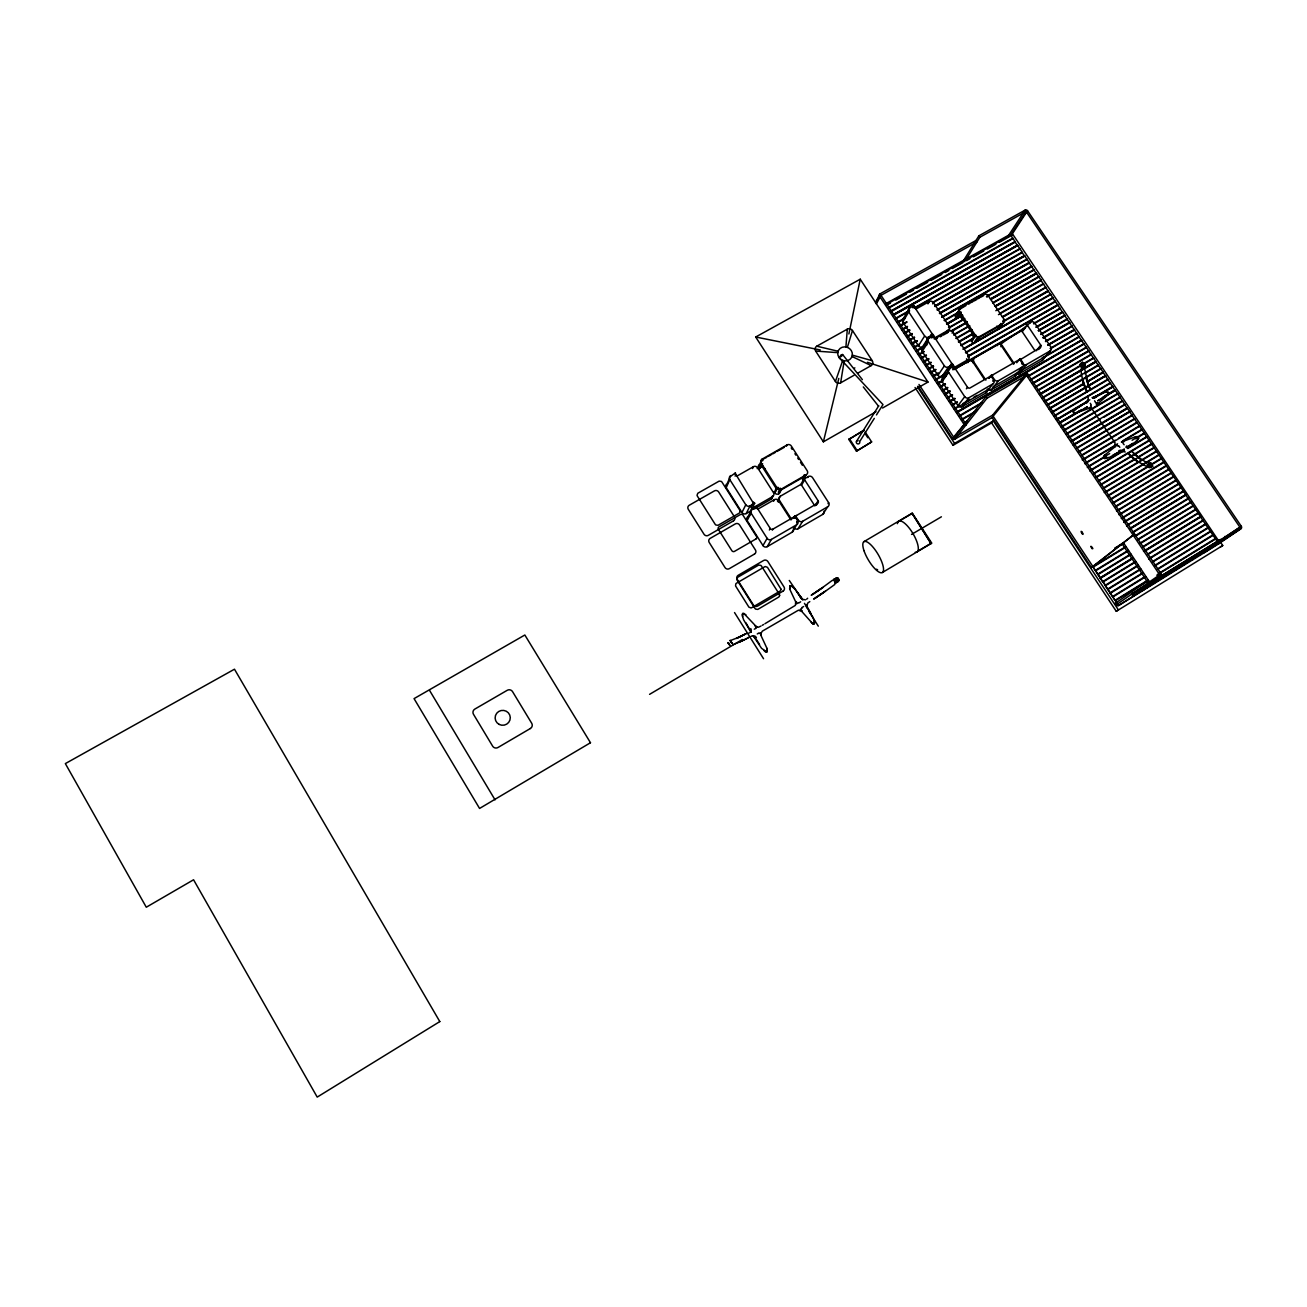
<?xml version="1.0" encoding="UTF-8"?>
<svg xmlns="http://www.w3.org/2000/svg" width="1307" height="1307" viewBox="0 0 1307 1307"><rect width="100%" height="100%" fill="white"/><g stroke="black" fill="none" stroke-linecap="round" stroke-linejoin="round"><path stroke-width="1.5" d="M1191.494 558.775L1193.013 559.494L1192.131 557.354L1193.324 556.7L1193.83 557.877L1192.605 558.236M1083.176 365.094L1083.536 363.477M845.907 346.976L847.312 329.152A3.79 3.496 26.7 0 1 852.458 330.508L872.259 360.716A3.79 3.529 28.3 0 1 871.165 365.601L857.833 373.132M847.312 329.152L816.777 346.192A3.807 3.529 25.7 0 0 815.65 351.077L835.434 381.497A3.807 3.545 27.4 0 0 840.63 382.853L844.191 360.797M848.88 333.971L860.235 279.208L755.691 337.01L823.377 441.831L876.033 411.738M1084.532 366.744L1084.892 365.176M823.377 441.831L838.8 378.442M833.67 580.063L834.618 578.887M1080.66 363.967C1078.7 368.28 1084.075 358.167 1082.131 364.212M847.377 347.368L852.458 330.508M1081.984 366.205L1082.114 367.447M835.434 381.497L842.737 360.405M1188.716 560.327C1193.111 560.262 1188.373 556.831 1190.007 559.951M729.861 477.594L727.166 483.639A3.071 2.908 24.3 0 0 726.218 487.658L741.968 512.491A3.071 2.924 26.2 0 0 746.183 513.569L750.872 510.874M730.303 476.565L735.4 472.905A3.039 2.875 24.6 0 0 735.89 474.457L753.126 502.738M726.218 487.658L729.796 479.62A3.104 2.957 24.3 0 1 730.76 475.552M734.942 473.935L735.4 472.905M735.122 476.173L735.89 474.457M835.696 578.135L834.732 579.409M752.522 468.576L753.42 466.697A3.071 2.908 25.5 0 1 757.619 467.775L773.45 492.592A3.071 2.924 27.3 0 1 772.519 496.627L771.13 499.225L753.992 509.077M1169.111 572.27C1171.48 575.946 1169.013 568.235 1170.418 572.123M1115.443 446.863L1116.276 445.132M757.194 468.641L757.619 467.775M762.667 465.586L760.429 467.743A2.99 2.826 26 0 0 759.318 468.854L758.812 468.053A3.055 2.892 25.8 0 1 759.759 464.067L761.262 460.963M761.409 460.652L762.161 459.1L787.108 444.903A3.071 2.892 26.8 0 1 791.29 445.997L807.203 470.732A3.071 2.908 28.5 0 1 806.272 474.751L802.694 480.061A2.99 2.826 28.5 0 0 802.204 478.525L801.681 477.708M1096.622 404.337L1097.439 402.654M760.674 463.364L761.377 461.926M761.965 460.718L763.892 458.92M758.812 468.053L761.213 463.119A3.088 2.908 25.8 0 1 762.161 459.1M759.334 468.854L761.262 464.655M760.429 467.743L762.618 463.724M741.968 512.491L745.791 504.78L729.796 479.62M765.216 468.641L764.987 469.082A2.222 2.108 26.2 0 1 764.742 468.527M1084.565 366.009L1084.892 364.506M746.183 513.569L750.055 505.874L754.694 503.211L752.064 508.39A3.022 2.875 26.6 0 1 750.839 507.247L752.636 503.701M793.3 518.16L794.052 516.902A1.928 1.83 29.4 0 0 794.754 516.167L797.613 520.66A3.12 2.957 29.8 0 1 796.682 524.76L792.156 532.178L767.193 546.669A3.088 2.941 28.9 0 1 762.978 545.591L747.13 520.611A3.071 2.924 26.8 0 1 748.078 516.559L750.757 511.331M751.247 510.367L756.492 506.332A1.928 1.83 26.9 0 0 756.786 507.312L770.248 528.469A1.928 1.846 28.6 0 0 772.894 529.155L794.052 516.902M747.13 520.611L751.019 513.03A3.12 2.973 26.8 0 1 751.982 508.929M786.438 446.177L787.108 444.903M753.436 636.084L761.54 648.305L766.85 651.997L767.144 648.778L761.066 635.676L760.837 633.552L762.389 631.118L798.463 610.173L801.861 611.545L812.889 623.896L814.228 623.782L814.424 620.335M755.822 507.622L756.492 506.332M756.132 508.603L756.786 507.312M814.147 623.896L814.686 622.361M766.85 651.997L767.111 648.419M789.934 588.803L790.212 585.732L793.186 586.892M730.237 640.381L729.894 640.512M764.938 623.717L795.408 605.353L795.669 601.808L789.608 588.869L790.212 585.732M742.588 616.626L742.899 613.522L745.889 614.698M751.035 632.261L743.552 619.698L742.017 614.568L742.899 613.522M804.458 474.931A3.006 2.843 28.5 0 1 804.867 476.303L781.57 489.668L778.76 493.817A3.055 2.908 27.6 0 1 774.577 492.739L776.031 488.246A3.006 2.859 27.3 0 0 777.6 487.838L778.351 487.429M776.603 486.858L776.489 487.07A2.238 2.108 27.5 0 0 777.061 487.674M875.51 302.325L880.036 293.863L975.986 240.504L976.95 241.942L879.529 296.15L875.804 303.11M774.577 492.739L777.126 488.001L761.213 463.119M774.071 491.938A2.99 2.843 27.3 0 0 775.623 491.53L777.616 487.854M876.376 303.959L881 295.333M773.564 501.251L774.43 499.633A3.088 2.924 27.9 0 1 778.645 500.712L790.915 519.925M780.083 488.132L778.351 492.233A2.99 2.843 27.8 0 0 779.56 493.36M778.76 493.817L781.341 489.079L806.272 474.751M793.986 527.914A3.071 2.924 30.1 0 0 798.022 528.763L822.773 514.386L827.723 506.757A3.104 2.941 30.8 0 0 828.638 502.672L812.546 477.643A3.104 2.924 29 0 0 808.314 476.549L803.87 479.114L800.783 484.472L780.328 496.235L778.907 498.833A3.071 2.908 28.1 0 0 777.502 501.218M778.318 502.215L779.397 500.271A3.071 2.924 28.1 0 1 780.328 496.235M769.382 530.021L770.248 528.469M762.978 545.591L767.111 538.337L751.019 513.03M772.372 530.087L772.894 529.155M802.22 478.525L804.23 474.996M804.753 474.996L804.409 475.601A3.055 2.875 28.5 0 1 803.495 479.587M802.694 480.061L804.851 476.303M814.882 505.956L801.55 485.175L804.638 479.816A1.928 1.813 28.7 0 0 803.87 479.114M767.193 546.669L771.391 539.432L796.682 524.76M807.726 477.561L808.314 476.549M925.503 345.162L922.53 346.845A2.99 2.761 29.8 0 1 918.462 345.783L902.794 322.012A2.973 2.745 28.6 0 1 903.627 318.205L909.574 308.044L913.969 305.577A2.957 2.712 28.7 0 0 914.475 307.047L931.956 333.481L931.156 334.723M902.794 322.012L908.724 311.899A3.022 2.777 28.6 0 1 909.574 308.044M912.711 307.717L913.969 305.577M732.149 642.701C733.08 645.854 728.62 638.388 731.348 641.443M913.969 307.913L914.475 307.063M793.61 518.062L794.754 516.167M793.986 518.258L795.506 515.726A1.928 1.83 29.5 0 0 796.502 515.481L817.545 503.309A1.928 1.813 30.2 0 0 818.1 500.777L804.638 479.816M794.803 518.324L796.502 515.481M927.954 303.861L928.591 302.799M928.722 302.57L929.375 301.509A2.99 2.745 29.2 0 1 933.427 302.587L949.192 326.325A2.99 2.745 30.3 0 1 948.376 330.148L946.219 333.432L943.262 335.115M1096.442 404.892L1107.421 395.318L1108.401 392.394L1105.428 391.986M796.764 522.065L797.613 520.66M796.649 523.045L798.381 520.219L795.506 515.726M848.831 439.43L864.009 430.183L848.831 439.43L856.444 451.176L871.638 441.913L865.087 431.865M932.643 303.861L933.427 302.587M742.605 613.473L744.124 613.538M798.022 528.763L802.629 521.313L827.723 506.757M1146.991 581.239L1148.477 580.324L1115.1 603.426L1116.096 604.929A1.797 1.666 45.1 0 0 1118.514 605.549L1218.663 543.826L1240.915 528.714A1.83 1.666 44.1 0 0 1241.323 526.329L1027.531 210.737A1.764 1.585 30.1 0 0 1025.145 210.1L978.878 235.815L963.798 260.207L964.729 261.612M965.628 260.191L979.858 237.253L1027.531 210.737L1011.079 235.75A1.715 1.552 30.2 0 0 1008.759 235.129L885.999 303.616M1137.645 439.838L1138.544 437.126L1135.554 436.734L1121.39 442.027L1142.04 429.84L1185.759 494.667L1130.326 528.338M1138.724 438.302L1135.358 441.995L1126.454 447.697M815.29 505.319L818.1 500.777M833.833 579.181L832.918 580.422M1124.347 448.955L1109.431 457.417L1103.533 458.071L1104.464 455.261L1114.512 447.19L1115.067 442.812L1091.949 408.895L1088.519 408.47L1074.501 413.633L1073.325 411.885L1074.844 409.924M816.32 505.254L817.545 503.309M856.51 441.341L878.745 405.758M1082.555 363.82L1082.931 362.643M1103.451 456.878L1104.97 454.918M918.462 345.783L924.637 335.981L908.724 311.899M860.169 440.802L874.285 418.387M876.458 414.94L882.977 404.598L838.849 357.285M1082.833 363.852C1084.826 360.65 1078.961 363.395 1080.383 365.274M1107.503 395.073L1108.581 393.57M922.53 346.845L928.754 337.059L933.165 334.576A2.957 2.728 30 0 1 931.956 333.481M856.444 451.176L871.638 441.913M930.894 335.131L923.003 347.564A2.99 2.761 30.1 0 0 922.17 351.403L937.936 375.289A2.99 2.761 31.4 0 0 942.004 376.367L948.523 366.957L952.917 364.441A2.973 2.728 31.5 0 1 951.725 363.346L934.146 336.781A2.957 2.728 30.2 0 1 933.623 335.295L929.228 337.794A3.039 2.794 30.1 0 0 928.395 341.682L922.17 351.403M931.041 337.876L933.165 334.576M836.643 582.072L835.369 582.726M932.054 337.778L932.577 336.945M932.839 336.536L933.639 335.295M933.606 337.614L934.146 336.781M828.017 503.652L828.638 502.672M1000.035 325.982A2.973 2.712 32 0 1 998.907 329.07L1003.221 323.123A2.99 2.728 31.9 0 0 1004.005 319.3L988.141 295.562A2.99 2.728 30.8 0 0 984.089 294.5L960.482 307.815L956.512 313.892A2.973 2.728 30.4 0 0 955.711 317.683L956.218 318.451A2.908 2.663 30.5 0 1 957.247 317.405L961.315 312.128M944.422 320.77L957.263 313.451L959.975 309.334M960.171 309.04L965.873 305.626M948.506 327.354L949.192 326.325M955.711 317.683L959.665 311.638A2.99 2.745 30.4 0 1 960.482 307.815M885.917 304.662L1010.654 235.064L1026.109 211.538M956.218 318.451L959.289 313.762A2.924 2.679 30.5 0 1 960.335 312.7M947.624 332.713L948.163 331.896M948.31 331.7L948.849 330.867A2.99 2.745 30.6 0 1 952.917 331.945L968.748 355.814A3.006 2.761 31.8 0 1 967.948 359.67L965.693 362.823A2.99 2.745 31.8 0 0 966.494 358.984L966.641 358.788M957.247 317.389L960.171 314.448M1011.896 235.178L1012.615 234.084L1219.545 542.209M1010.654 235.064L1015.098 241.632L890.426 311.36L1014.967 241.811L1017.32 245.308L892.681 315.085M963.21 318.255L962.785 318.5A2.124 1.944 30.7 0 0 962.034 319.267L961.658 318.712A2.173 1.977 30.6 0 1 962.246 315.935L962.426 315.673M952.1 333.171L952.917 331.945M961.658 318.712L962.573 317.34M962.034 319.267L962.916 318.287M983.044 296.052L984.089 294.5M892.942 315.477L1017.712 245.504L1022.156 252.104L932.479 302.423M789.885 585.699L791.438 585.732M987.357 296.722L988.141 295.562M937.936 375.289L944.389 365.878L928.395 341.682M934.734 306.148L1024.394 255.78L1022.286 252.676M1080.203 406.085L1086.836 401.706L1088.274 398.651L1087.832 396.217M934.979 306.541L1024.77 255.976L1029.23 262.593L939.439 313.255M950.336 365.339L947.33 369.669A2.941 2.712 31.5 0 0 948.261 370.616M950.892 364.539L951.708 363.346M942.968 377.805L949.486 368.427L953.767 365.976A1.879 1.732 31.7 0 0 954.077 366.924L967.523 387.264A1.879 1.732 32.8 0 0 970.088 387.934L990.151 376.383A1.879 1.732 33.1 0 0 990.804 375.681L993.679 380.01A3.039 2.794 33.3 0 1 992.879 383.915L985.756 393.08L962.066 406.755A3.006 2.777 33 0 1 957.982 405.676L942.135 381.66A3.006 2.777 31.7 0 1 942.968 377.805L945.925 376.106M974.27 336.863A2.173 1.993 31.5 0 1 973.143 335.964L973.78 333.955M948.8 370.371L952.917 364.441M973.143 335.964L974.45 334.086M942.135 381.66L948.653 372.332A3.039 2.81 31.7 0 1 949.486 368.427M1003.221 323.123L979.613 336.553L975.479 342.418A2.973 2.728 31.6 0 1 971.428 341.356L974.107 336.03A2.924 2.679 31.4 0 0 975.594 335.654L976.296 335.262M952.378 367.953L953.767 365.976M971.428 341.356L975.61 335.654M953.244 368.117L954.077 366.924M942.053 317.209L1031.729 266.644L1029.099 262.772M1001.505 324.888L998.156 329.495A2.908 2.663 32 0 0 997.649 328.041L1000.999 323.417A2.924 2.663 32 0 1 1001.505 324.888L979.449 337.435L976.231 341.977A2.908 2.663 31.7 0 1 975.055 340.898L978.061 336.634M838.653 580.455L836.513 579.442M967.899 357.007L968.748 355.814M1031.729 266.644L1036.19 273.261L990.477 299.091M967.768 362.692L968.895 361.108A3.006 2.761 32.1 0 1 972.98 362.17L984.416 379.422M997.649 328.041L996.8 326.162M971.804 361.369A2.99 2.745 32.2 0 1 972.212 361.075L974.499 357.906L998.091 344.411A2.99 2.745 32.6 0 1 1002.159 345.489L1014.069 363.346M1003.204 320.427L1004.005 319.3M990.739 299.483L1036.565 273.473L1041.042 280.106L995.199 306.165M972.98 362.758L973.699 361.761A3.006 2.761 32.2 0 1 974.499 357.906M765.575 651.997L763.827 650.38M1002.567 317.176L1048.279 291.2L1040.911 280.286M836.415 578.282C839.633 576.126 839.078 584.409 836.562 579.507M997.208 345.62L998.091 344.411M966.379 388.8L967.523 387.264M1000.427 344.476C1010.311 336.781 1021.829 330.883 1030.733 322.028A3.006 2.745 33 0 1 1034.801 323.09L1050.877 347.041A3.022 2.745 34.1 0 1 1050.109 350.913L1042.267 360.454L1018.937 373.933A2.99 2.745 33.9 0 1 1015.653 373.671M1000.835 346.698L1001.44 345.898A2.99 2.745 32.7 0 1 1002.224 342.058M957.982 405.676L964.746 396.675A3.055 2.81 33 0 0 968.879 397.753L992.879 383.915M728.081 642.962L728.783 643.126M1048.279 291.2L1052.887 297.686L963.096 348.92M962.066 406.755L968.879 397.753M1125.948 447.059L1126.83 445.899M1034.752 350.358L1022.254 331.717L1027.302 325.1A1.862 1.699 32.8 0 0 1026.534 324.414M1029.769 323.27L1030.733 322.028M988.664 378.327L990.804 375.681M989.056 378.262L991.441 375.142A2.973 2.728 33.1 0 0 992.961 374.766L1019.117 359.719A2.957 2.712 33.5 0 0 1020.163 358.641L1023.103 363.052A3.022 2.777 33.8 0 1 1022.319 366.94L1014.82 376.302L991.31 389.862A2.99 2.761 33.5 0 1 987.406 389.012M991.163 377.119L992.961 374.766M967.85 356.076L1057.641 304.727L1052.756 297.849L963.357 349.312M992.765 381.17L993.679 380.01M993.483 380.745L994.398 379.585A3.039 2.794 33.4 0 0 998.515 380.664L1022.319 366.94M1180.417 565.278C1183.864 566.372 1181.038 561.487 1180.874 565.065M917.971 386.202L952.395 438.58L965.269 423.125M1116.096 604.929L1161.139 573.838L1027.008 372.969L985.919 396.707L953.947 437.6L918.984 384.438M991.31 389.862L998.515 380.664M1038.281 330.573L1064.78 315.314L1062.673 312.177L1036.288 327.256L1062.526 312.34L1057.902 305.119L968.111 356.484M952.395 438.58A1.764 1.65 33.9 0 0 954.796 439.201L986.948 398.259L1028.054 374.505M1016.699 362.742L1020.146 358.641M1019.525 360.144L1040.274 347.548A1.862 1.699 33.8 0 0 1040.748 345.162L1027.302 325.1M915.047 387.525L953.015 445.328L954.567 443.383L993.271 420.87L1118.367 609.863L1116.26 611.3L991.605 422.896L993.271 420.87M812.889 623.896L811.173 622.263M1021.911 364.065L1022.384 363.46A3.022 2.777 33.8 0 0 1026.485 364.539L1050.109 350.913M897.746 521.934L912.4 513.324L931.76 543.124L882.421 572.482M1036.222 350.799L1040.748 345.162M1048.083 345.179L1074.452 330.001L1064.65 315.477M1018.937 373.933L1026.485 364.539M1038.64 349.573L1040.274 347.548M912.074 513.259L931.025 543.549L912.074 513.259L863.829 541.719M955.711 436.571L992.634 415.136L1027.008 372.969M954.796 439.201L992.062 417.554L1026.534 375.387M1074.452 330.001L1081.346 340.245L956.528 412.326M1076.576 333.154L1050.207 348.348M1086.705 402.964L1088.061 401.347M836.137 578.151C837.803 576.011 840.581 581.582 837.738 581.403M1032.399 383.343L1088.682 350.733L1081.346 340.245M728.489 643.648C732.884 648.844 725.81 640.577 728.653 643.093M1083.748 343.79L1027.482 376.318M1034.033 382.477L1088.535 350.897L1095.87 361.402L1039.473 394.273M917.514 551.342L931.45 543.075M1095.723 361.549L1103.075 372.087L1087.114 381.481M1049.096 408.666L1105.493 375.664L1102.945 372.25L1087.391 381.873M1093.502 398.259L1112.845 386.921L1105.346 375.812M1073.325 411.885L1073.406 413.061M1074.501 413.633L1076.919 413.028M1112.845 386.921L1114.985 390.107L1102.683 397.328M1108.418 393.717L1108.499 392.41M1167.723 574.132C1162.593 577.841 1181.283 565.179 1175.026 568.463M1173.408 570.571C1172.967 566.65 1172.069 574.574 1173.016 570.228M1186.119 561.7C1187.23 565.964 1187.459 557.011 1187.393 561.896M1097.668 400.824L1115.394 390.352L1127.337 408.421L1071.087 441.619L1127.484 408.274L1129.64 411.46L1073.243 444.837M1148.298 464.459L1151.271 463.462L1149.605 463.413M1083.928 366.45C1087.261 363.101 1080.35 365.731 1082.8 366.859M1148.543 464.54L1151.271 463.642L1149.523 463.969M1142.04 429.84L1129.493 411.607M1083.781 366.287C1086.803 362.889 1079.99 366.368 1082.784 367.12M1137.025 422.782L1081.755 455.571M1103.533 458.071L1103.99 456.502M1104.627 458.643L1107.062 458.038M806.664 599.178L807.661 598.247M1135.391 436.865L1137.531 436.554M841.757 356.125L842.639 354.54L862.375 379.667M1158.656 454.852L1103.386 487.968M1074.354 410.267L1082.637 404.402M1126.552 447.304L1132.597 443.449M992.062 417.554L1091.361 567.548L1134.574 534.057L1092.815 566.732M1128.088 550.443L1095.266 570.44L1093.077 567.14L1126.046 547.045M1145.112 550.459L1200.529 516.575L1185.596 494.798M832.281 580.39L821.45 588.379M1095.266 570.44L1093.224 567.026M1130.702 554.037L1097.733 574.165L1095.544 570.865L1128.513 550.737M834.863 584.425L823.296 592.757M1097.733 574.165L1095.691 570.751M1098.011 574.59L1100.2 577.89L1098.011 574.59L1130.98 554.446M1192.964 505.744L1137.711 539.383M1100.478 578.315L1102.667 581.631L1100.478 578.315L1133.283 558.269M1105.297 585.242L1103.092 581.925L1105.297 585.242L1138.103 565.147M1086.836 401.706L1088.159 400.743M1105.412 585.765L1107.617 589.098L1105.412 585.765L1138.381 565.555M1239.902 527.195L1217.846 542.242L1200.365 516.706M1107.895 589.506L1110.084 592.823L1107.895 589.506L1140.848 569.28M1110.362 593.247L1112.567 596.564L1110.362 593.247L1143.331 572.989M1112.845 596.972L1115.051 600.305L1112.845 596.972L1145.798 576.697M1115.1 603.426L1116.521 602.543L1115.475 600.616L1117.665 603.948M823.132 587.349L820.159 589.392A62.213 7.107 -32.4 0 1 817.006 591.532L813.918 593.607M823.835 592.12L825.518 591.091M820.469 589.049L821.711 588.068M1143.004 590.356L1142.008 588.869L1158.263 577.759M1118.514 605.549L1221.49 540.967L1220.477 539.448L1131.601 594.195A1.846 1.699 44.9 0 0 1134.068 594.832L1133.055 593.296M824.554 591.761L822.855 592.79A59.942 6.698 -32.3 0 1 818.77 595.567L813.608 599.014M1141.599 591.319L1158.754 578.854M820.731 588.738L819.473 589.718A61.021 6.976 -32.4 0 1 816.385 591.826L811.614 594.897M823.557 592.447L822.299 593.443A61.641 6.894 -32.3 0 1 819.162 595.551M1203.371 551.064L1241.323 526.329M1204.237 552.698L1240.915 528.714L1025.145 210.1L1008.759 235.129L1009.707 236.518L999.316 242.318M841.218 354.932L839.682 356.811L841.054 356.631M815.535 592.251L816.597 591.548A61.609 7.041 -32.4 0 0 819.734 589.424M814.179 598.9L817.283 596.695M1220.313 547.11L1222.731 545.493L1221.228 543.287M816.042 597.642L819.391 595.273A62.23 6.96 -32.3 0 0 822.544 593.149M811.222 595.273L814.261 593.247M799.034 602.87L800.652 601.808M796.845 603.687L798.463 602.625M800.407 609.274L802.024 608.229M751.051 636.329L752.522 635.741L754.891 637.228L759.563 644.465M757.259 633.96L758.828 632.98M1157.741 569.378L1213.157 535.298M1115.051 600.305L1146.288 581.076M1158.378 573.642L1215.363 538.566M1115.312 600.714L1146.549 581.484M1156.76 575.211L1215.641 538.974M1161.139 573.838L1159.636 574.786L1025.505 373.851M1156.172 579.099L1219.774 539.938M1132.516 594.799L1140.766 589.718M1142.008 588.869L1155.992 580.341M1161.106 577.188L1164.521 575.08M1178.162 566.683L1191.853 558.154M1195.202 556.178L1198.617 554.086M1202.032 551.979L1217.846 542.242M1157.185 580.635L1220.787 541.441M1116.26 611.3L1222.731 545.493M1150.046 557.86L1205.462 523.895M1148.739 559.216L1205.74 524.303M1107.617 589.098L1140.586 568.855M1152.513 561.569L1207.946 527.571M1152.79 561.977L1208.207 527.963M1110.084 592.823L1142.906 572.695M1154.98 565.261L1210.413 531.23M1155.257 565.686L1210.69 531.639M1112.567 596.564L1143.805 577.351M1157.463 568.97L1212.88 534.906M834.879 583.477L836.219 582.889M1142.645 546.767L1198.062 512.916M1142.906 547.176L1198.339 513.324M1100.347 577.792L1133.169 557.73M1143.527 551.407L1200.529 516.575M1100.2 577.89L1133.022 557.844M1145.373 550.868L1200.806 516.984M1102.667 581.631L1135.636 561.438M1147.579 554.168L1202.995 520.235M1102.945 582.04L1135.914 561.847M1147.84 554.576L1203.273 520.643M1114.675 548.188L1123.301 542.928M1135.244 535.707L1190.677 501.97M1114.789 548.711L1123.579 543.353M1135.522 536.115L1190.955 502.362M1091.361 567.548L1125.768 546.636M1137.989 539.791L1193.405 506.021M1140.178 543.075L1195.595 509.273M1140.439 543.483L1195.872 509.665M836.692 582.465L838.065 581.844M1123.955 522.424L1181.12 487.789M1127.876 524.646L1183.292 491.024M1126.569 525.986L1183.57 491.432M1130.473 528.208L1185.759 494.667M1130.604 528.747L1186.021 495.075M1132.793 532.014L1188.21 498.31M1133.055 532.423L1188.488 498.719M1116.472 510.874L1173.49 476.483M1118.335 510.367L1173.751 476.875M1118.776 514.664L1175.941 480.11M1120.785 514.027L1176.202 480.519M1121.226 518.34L1178.391 483.753M1121.651 518.634L1178.669 484.145M1123.84 521.901L1180.842 487.38M1110.721 498.947L1166.138 465.586M1110.983 499.356L1166.416 465.995M1113.156 502.623L1168.589 469.213M1113.433 503.032L1168.866 469.621M1115.606 506.283L1171.039 472.84M1115.884 506.691L1171.301 473.248M1103.663 488.377L1159.08 455.13M1104.252 492.543L1161.253 458.349M1106.098 492.036L1161.531 458.741M1108.271 495.288L1163.704 461.959M1108.548 495.696L1163.965 462.368M1093.632 473.363L1149.065 440.263M1093.91 473.771L1149.327 440.671M1096.067 477.022L1151.5 443.874M1096.344 477.414L1151.761 444.282M1098.501 480.666L1134.933 458.855M1138.234 456.927L1153.934 447.484M1098.779 481.074L1154.212 447.893M1100.951 484.325L1156.368 451.111M1101.213 484.717L1156.646 451.503M1084.614 463.462L1117.583 443.825M1122.615 440.884L1141.763 429.448M1085.022 463.74L1116.113 445.246M1088.764 466.076L1109.643 453.611M1132.107 440.247L1144.197 433.058M1087.31 467.514L1106.457 456.078M1135.669 438.727L1144.458 433.45M1091.198 469.719L1124.167 450.033M1127.467 448.121L1146.631 436.652M1089.891 471.026L1124.445 450.441M1127.745 448.513L1146.892 437.061M1079.059 451.536L1134.476 418.648M1079.321 451.928L1134.754 419.041M1081.477 455.163L1136.91 422.243M1082.18 459.835L1115.149 440.198M1118.449 438.286L1139.328 425.853M1084.173 459.198L1139.606 426.245M1070.417 436.963L1100.445 419.188M1103.827 417.26L1125.066 404.68M911.534 534.416L941.399 516.804M1070.809 441.211L1127.206 407.866M760.984 626.053L758.305 627.262L755.005 626.004M762.291 625.285L763.615 624.501M649.579 694.344L742.392 639.499M1073.374 444.707L1129.64 411.46M1073.504 445.246L1129.902 411.852M1076.625 447.893L1132.058 415.054M1076.903 448.301L1132.319 415.446M1061.153 426.736L1117.534 393.538M1061.415 427.128L1117.812 393.93M1063.702 430.199L1119.952 397.116M1063.833 430.755L1120.23 397.508M1067.737 432.927L1122.37 400.694M1066.381 434.234L1122.648 401.102M1068.391 437.584L1124.788 404.288M1053.916 415.887L1110.297 382.804M1054.177 416.296L1110.574 383.196M1056.317 419.498L1089.858 399.779M1093.24 397.867L1112.714 386.382M1056.726 419.759L1088.372 401.2L1056.579 419.906M1093.191 398.21L1112.976 386.774M1058.866 422.962L1081.722 409.548M1104.578 396.135L1115.132 389.96M1058.735 423.109L1079.827 410.741M1059.127 423.37L1087.261 406.853M1097.815 400.661L1115.394 390.352M1058.997 423.517L1080.088 411.133M1083.601 409.075L1087.13 407M1044.554 401.87L1100.935 368.917M1046.678 405.072L1083.732 383.376M1084.009 383.768L1047.087 405.317L1083.862 383.931M1087.522 381.726L1103.353 372.479M1049.227 408.519L1105.493 375.664M1049.358 409.075L1105.755 376.057M1051.498 412.277L1107.895 379.226M1051.759 412.685L1108.156 379.618M1037.203 390.515L1093.469 357.84M1039.098 390.041L1093.73 358.232M1039.604 394.11L1095.87 361.402M1039.866 394.518L1096.132 361.794L1041.499 393.636M953.015 445.328L991.605 422.896M1041.875 397.867L1098.272 364.963M1042.136 398.259L1080.954 375.599M1084.336 373.704L1098.534 365.356M1044.277 401.461L1100.674 368.525M961.315 419.58L977.26 410.284M1029.883 379.896L1086.28 347.172M961.593 419.988L975.757 411.705M1030.145 380.304L1086.542 347.564M963.831 423.076L967.343 421.034M963.716 423.223L967.229 421.181M963.978 423.615L967.605 421.442M1032.546 383.882L1088.943 351.126M1036.435 386.055L1091.067 354.279M1034.948 387.476L1091.345 354.687M952.019 405.464L957.394 402.278M1050.469 348.74L1076.968 333.383M954.143 408.699L959.534 405.513M963.047 403.471L970.072 399.419M973.601 397.393L977.113 395.368M1042.038 357.987L1079.092 336.536M954.404 409.091L989.693 388.669M993.091 386.79L1079.37 336.928M956.642 412.179L1081.493 340.081M956.806 412.718L1081.755 340.474M958.93 415.953L981.9 402.589M959.191 416.361L980.397 404.01M1027.759 376.71L1084.157 344.019M944.7 394.06L949.977 391.022M1043.166 337.516L1069.551 322.372L1043.051 337.68M944.585 394.208L949.862 391.185M944.863 394.616L950.238 391.43M1043.313 338.072L1069.812 322.764M752.064 508.39L772.519 496.627M946.971 397.834L952.362 394.649M1045.437 341.241L1071.936 325.917M947.248 398.227L952.623 395.041M1045.698 341.633L1072.197 326.309M757.717 509.24L774.43 499.633M748.078 516.559L749.646 515.661M949.356 401.445L954.747 398.259M1047.822 344.787L1074.321 329.446M949.732 401.706L955.009 398.668M1048.214 345.032L1074.583 329.838M949.634 401.853L954.911 398.815M951.757 405.072L957.132 401.886M972.212 361.075L973.682 360.226M937.446 383.376L942.821 380.19M1035.896 327.028L1062.395 311.785M937.822 383.621L943.099 380.598L937.707 383.768M939.929 386.823L945.206 383.801M1038.412 330.426L1064.78 315.314M939.831 386.986L945.108 383.964M940.092 387.378L945.467 384.209M1038.542 330.981L1065.042 315.706M942.216 390.597L947.591 387.411M1040.666 334.135L1067.166 318.843M942.478 390.989L947.853 387.82M1040.927 334.527L1067.427 319.235M927.937 368.95L933.312 365.78M928.313 369.195L933.59 366.189M963.471 349.149L1053.164 298.078M928.199 369.342L933.476 366.336M930.421 372.397L935.698 369.391M965.481 352.498L1055.272 301.198M930.584 372.952L935.959 369.783M965.742 352.89L1055.533 301.59M932.692 376.155L938.067 372.985M933.051 376.4L938.328 373.394M968.226 356.321L1057.902 305.119M934.717 375.55L938.23 373.541M882.568 408.013L927.97 382.069L860.235 279.208M953.816 367.741L967.948 359.67M935.06 379.765L947.477 372.577M952.656 369.718L1024.851 328.351M1033.527 323.483L1060.026 308.256M935.338 380.157L947.738 372.969M953.865 369.587L1023.365 329.756M1033.788 323.875L1060.287 308.648M954.257 369.473L968.895 361.108M920.831 358.151L926.206 354.998M955.989 338.203L970.17 330.05M999.937 313.255L1045.78 287.132M921.092 358.559L926.467 355.406M956.25 338.595L972.065 329.609M998.45 314.644L1046.041 287.524M923.199 361.745L928.574 358.592M958.358 341.764L972.539 333.612M1002.306 316.784L1048.149 290.644M928.836 359L923.559 361.99L928.738 359.147M958.734 342.009L972.8 334.004M1002.698 317.013L1048.41 291.036M958.619 342.156L972.686 334.167M974.352 334.853L973.846 335.131A2.124 1.944 31.4 0 1 972.767 335.409M925.568 365.339L930.943 362.186M960.727 345.342L974.908 337.173M1002.926 321.342L1050.518 294.157M925.83 365.748L931.205 362.594M960.988 345.734L973.405 338.578M1003.188 321.734L1050.779 294.549M765.347 458.087L766.817 457.254M768.271 456.421L771.179 454.771M772.633 453.937L775.541 452.287M776.995 451.454L784.265 447.321M973.111 339.82L972.408 340.212A2.908 2.663 31.4 0 1 970.921 340.588M736.805 476.156L753.42 466.697M913.724 347.384L919.099 344.231M948.882 327.485L964.713 318.549M992.846 302.636L1038.673 276.594M913.985 347.776L919.36 344.64M949.143 327.894L963.324 319.758M993.108 303.028L1038.934 276.986M934.244 338.154L948.376 330.148M934.293 339.117L948.849 330.867M935.877 339.297L937.348 338.464M940.305 336.781L941.792 335.948M916.191 350.815L926.745 344.836M951.365 330.9L967.18 321.93M995.33 306.001L1041.042 280.106M916.093 350.979L926.647 344.999M951.251 331.063L967.082 322.094M916.354 351.371L925.242 346.224M951.512 331.455L967.343 322.486M995.46 306.557L1041.303 280.499M918.462 354.556L923.837 351.42M953.62 334.625L969.435 325.655M995.82 310.707L1043.411 283.619M918.723 354.965L924.098 351.812M953.881 335.017L969.81 325.884M997.829 310.102L1043.672 284.011M904.379 332.893L909.656 329.919L904.281 333.056M939.553 313.092L1029.23 262.593M904.542 333.448L909.917 330.312M939.7 313.647L1029.491 262.968M906.633 336.634L912.008 333.497M941.792 316.817L1031.582 266.089M912.27 333.889L906.993 336.863L912.172 334.053M942.167 317.029L1031.844 266.481M968.634 304.074L970.023 303.289M971.395 302.505L972.767 301.737M974.156 300.953L976.901 299.401M978.273 298.633L979.646 297.849M981.034 297.081L982.407 296.297M909.002 340.212L914.377 337.075M944.16 320.362L958.341 312.259M986.475 296.379L1033.951 269.585M909.264 340.604L914.639 337.467M986.622 296.95L1034.213 269.977M840.63 382.853L854.01 375.289M916.73 340.653L911.469 343.643L916.632 340.817M946.627 323.76L960.694 315.82M990.592 298.927L1036.304 273.098M946.529 323.924L960.58 315.984M916.991 341.045L911.731 344.035L916.893 341.209M946.889 324.152L962.72 315.216L946.791 324.332M990.853 299.319L1036.565 273.473M916.027 308.991L929.375 301.509M903.627 318.205L905.114 317.372M897.305 322.159L904.509 318.222M897.566 322.551L904.771 318.63M932.741 302.816L1022.417 252.496M841.414 354.818L842.59 354.491M899.657 325.737L906.699 321.783M934.832 305.985L1024.508 255.6M899.559 325.9L904.836 322.943M899.919 326.129L906.96 322.175M935.093 306.377L1024.77 255.976M899.82 326.293L905.097 323.335M901.928 329.478L907.287 326.342M937.086 309.694L1026.861 259.096M902.189 329.87L907.548 326.734M937.348 310.086L1027.122 259.472M809.801 601.596L807.628 603.164L807.007 606.399L811.124 613.898M887.992 307.962L1012.745 238.152M888.254 308.354L1013.007 238.544M890.59 311.916L1015.359 242.024M892.779 314.922L1017.45 245.128M893.04 315.314L1017.712 245.504M895.034 318.663L909.378 310.511M914.622 307.684L1019.803 248.608M895.295 319.055L909.639 310.903M914.884 308.076L1020.064 249M801.959 607.477L803.658 606.53M886.93 305.037L890.475 303.061M895.785 300.104L906.388 294.189M909.917 292.213L913.462 290.236M916.991 288.259L927.611 282.345M931.139 280.368L941.743 274.437M945.288 272.477L948.817 270.5M952.362 268.523L962.965 262.609M966.461 260.648L969.925 258.721M973.388 256.793L983.763 250.993M987.226 249.065L995.869 244.246M1096.067 396.527L1105.281 392.133L1108.336 392.557M1183.505 563.301L1183.619 564.853L1184.779 563.954M1113.058 455.081L1121.635 450.588M754.27 629.206L755.92 628.34M759.171 633.568L760.56 632.849M755.609 627.932L756.998 627.213M1099.742 394.616L1092.015 397.687M747.212 638.094L748.878 637.277M746.509 633.487L743.095 635.169M742.605 635.3L741.739 635.741A61.756 7.107 -32.2 0 1 739.19 636.966L738.406 637.326M744.304 634.467L742.229 635.594A60.073 6.894 -32.2 0 1 738.929 637.179L737.638 637.685M746.33 638.698L742.931 640.381A60.155 6.764 -32.2 0 1 740.448 641.557M748.388 637.783L744.287 639.809A61.788 6.943 -32.2 0 1 741.755 641.034L740.955 641.41M745.84 633.732L741.412 636.15A62.36 7.172 -32.2 0 1 738.863 637.375L736.527 638.453M743.748 639.826L738.912 642.26M740.187 641.77L732.835 644.71M738.161 637.538L730.254 640.593M1151.059 463.381L1146.811 462.743L1139.9 458.234M877.634 569.803L876.442 569.215M1200.447 552.91L1200.349 554.462L1201.541 553.514M1118.743 450.703L1120.802 450.114M1120.05 451.176L1125.262 451.944M748.911 632.931L749.744 632.8M1150.144 463.43L1151.516 463.446M805.504 599.831L802.498 599.292L799.688 596.057L802.171 598.982L797.564 592.528M1148.592 465.21L1147.693 464.9M1093.207 398.325L1094.776 398.227M1149.114 467.432L1152.921 466.076L1149.49 467.563L1151.385 467.187L1152.202 465.798M1150.274 467.416L1152.545 466.06M1161.302 577.09L1162.233 578.331L1160.714 578.38M765.592 651.54L766.833 651.54M812.921 623.423L814.147 623.423M1089.074 407.555L1091.084 407.604M1121.814 441.848L1123.808 441.88M815.65 351.077L837.771 352.645M1178.293 566.683L1179.126 567.924L1177.623 567.973M1146.794 465.096L1147.628 465.488M755.691 337.01L820.273 349.966M1198.584 554.952C1199.614 551.325 1198.307 555.557 1197.555 556.178M1195.366 556.374C1197.032 553.318 1195.693 557.909 1194.369 557.468M816.777 346.192L838.097 351.256M852.327 355.128L872.259 360.716M1156.009 580.618L1155.225 582.056L1156.532 581.06M1175.663 568.447L1176.071 569.966L1174.65 569.231M867.407 362.3L927.97 382.069M1145.7 466.011L1136.518 460.816M1180.809 566.585L1181.838 565.376M1163.933 576.991L1164.945 575.783M1148.755 467.465L1147.873 467.056M852.017 356.501L871.165 365.601M1137.384 436.701L1138.56 438.449M1073.929 412.62L1074.975 413.175M1104.072 457.646L1105.134 458.202M800.309 609.732L802.204 610.745M756.737 627.05L743.879 613.489M791.16 585.699L795.146 589.343L801.779 599.129M802.759 600.011L789.265 580.455M1141.044 459.721L1139.459 458.528A58.472 27.529 58.8 0 1 1136.142 455.816L1133.741 453.741M1137.237 460.848L1135.669 459.688A57.361 26.892 58.8 0 1 1132.434 457.009L1128.447 453.464M1137.613 461.779L1135.718 460.211M1140.194 458.61L1138.315 457.009A58.374 27.496 58.8 0 1 1135.865 454.967L1131.878 451.421M834.863 582.056C838.686 583.951 834.127 576.354 834.323 580.765M834.993 581.827C838.767 583.249 833.474 576.191 834.062 580.814M1136.012 460.587L1134.917 459.574A58.978 27.659 58.8 0 1 1132.45 457.515L1128.562 454.15M1153.428 582.497L1153.624 583.772L1152.284 583.674M1132.238 451.961L1136.126 455.326A57.9 27.267 58.8 0 0 1139.41 458.005M1130.31 455.784L1132.712 457.858A59.55 27.921 58.8 0 0 1135.211 459.95M1157.741 579.654L1158.803 580.537L1159.391 579.393M1116.766 444.968L1117.975 446.161M754.94 636.035L756.394 637.506M753.42 635.676L754.891 637.228M1082.261 533.746L1083.013 534.351L1082.833 533.452A3.317 1.356 57.9 0 0 1081.853 531.933M1190.138 560.066L1189.974 561.406L1188.733 560.834M1081.853 531.933L1081.183 531.328L1081.265 532.227A3.317 1.372 57.9 0 0 1082.261 533.746M1122.958 443.285L1124.118 444.739M863.29 386.937L878.582 406.248M731.25 641.606C728.947 638.829 733.015 645.38 731.92 642.685M1167.87 572.972L1166.579 572.695L1166.481 573.936M1118.743 445.785L1119.805 447.304M1224.92 536.425L1225.933 537.945M978.878 235.815L979.858 237.253M1022.384 363.46L1019.525 359.164A1.879 1.715 33.5 0 0 1020.473 358.935M1157.626 578.217L1158.639 579.736M1001.44 345.898L1013.709 364.277M1156.826 578.658L1157.839 580.177M1156.646 578.772L1157.659 580.292M1143.592 587.872L1144.589 589.375M959.665 311.638L975.545 335.491A3.006 2.745 31.5 0 0 979.613 336.553M959.289 313.762L974.107 336.03M1142.171 588.754L1143.168 590.258M958.815 316.506L957.77 314.922A2.908 2.663 30.4 0 1 957.263 313.451M991.441 375.142L994.398 379.585M973.699 361.761L985.886 380.125M985.919 396.707L986.948 398.259M992.634 415.136L993.255 416.051M1092.946 566.617L993.124 416.198M926.679 338.431L927.758 340.065A2.924 2.696 30 0 0 928.052 340.457M948.653 372.332L964.746 396.675M917.563 387.084L954.567 443.383M1090.25 403.291L1091.28 404.86M865.642 434.398L867.815 437.747M849.338 438.58L856.984 450.343M791.209 447.925L792.14 449.363M794.917 453.692L795.849 455.13M797.695 458.022L798.626 459.46M800.488 462.351L802.335 465.243M776.031 488.246L761.197 465.031A3.006 2.843 26 0 1 762.308 463.903M762.095 466.779L761.033 465.129A2.99 2.826 25.9 0 1 760.756 464.606M779.397 500.271L791.666 519.483M804.442 603.328L813.15 617.688L814.718 622.802M808.625 610.924L818.296 626.151M734.534 612.558L763.549 658.728M429.497 690.292L495.043 799.835M805.978 604.602L807.007 606.399M745.987 622.9L751.215 632.147M1094.563 400.759L1095.478 402.393M1095.789 402.491L1096.491 404.157M1090.659 405.497L1091.378 407.147M1081.477 367.169L1081.722 368.362M1087.195 392.084L1085.169 386.676A58.26 27.267 59.4 0 1 1084.026 383.408L1083.062 380.272M1090.626 390.074L1088.6 384.666A57.181 26.892 59.4 0 1 1087.13 380.337L1084.336 367.12M1090.316 389.584L1088.404 384.356A58.799 27.659 59.4 0 1 1087.261 381.04L1086.918 379.978M1089.139 387.411L1087.979 384.176A59.37 27.937 59.4 0 1 1086.82 380.827L1085.839 377.641M1085.725 389.421L1084.549 386.186A58.341 27.3 59.4 0 1 1083.029 381.758M1086.64 391.741L1084.728 386.496A57.769 27.039 59.4 0 1 1083.242 382.118L1082.719 380.696M750.79 628.585L751.362 630.35M1082.408 379.651L1082.915 381.072M1086.509 378.278L1086.803 379.291M1082.621 380.043L1080.628 369.26M1080.137 365.454L1080.366 366.712M750.365 630.056L750.724 631.575M806.337 605.647L806.697 607.739M796.404 601.579L796.469 603.671M760.756 633.127L760.805 635.235M859.402 441.26A1.781 1.666 30.1 0 1 858.797 443.808A1.781 1.666 30.1 0 1 856.33 442.534A1.781 1.666 30.1 0 1 858.013 440.541M854.86 367.855A60.628 56.119 25.1 0 1 854.141 368.313M1043.378 357.366A2.973 2.712 34.2 0 1 1042.267 360.454M1021.502 331.047A1.846 1.683 32.9 0 1 1022.254 331.717M986.981 390.221A2.99 2.761 33.4 0 1 985.756 393.08M948.523 366.957A3.039 2.794 31.3 0 1 944.389 365.878M947.379 330.344A2.973 2.728 30.3 0 1 946.219 333.432M928.754 337.059A3.022 2.794 29.8 0 1 924.637 335.981M1016.029 373.459A2.99 2.745 33.8 0 1 1014.82 376.302M1219.055 541.506A1.781 1.617 44.3 0 1 1218.663 543.826M979.449 337.435A2.924 2.679 31.7 0 1 978.437 336.585M802.629 521.313A3.12 2.957 30 0 1 798.381 520.219M824.031 511.119A3.055 2.908 30.9 0 1 822.773 514.386M800.783 484.472A1.895 1.797 28.7 0 1 801.55 485.175M781.341 489.079A3.088 2.924 27.6 0 1 777.126 488.001M781.57 489.684A3.006 2.859 27.8 0 1 780.361 488.557M762.635 460.75A3.006 2.843 25.9 0 1 762.422 459.754M772.404 495.957A3.071 2.908 27.3 0 1 771.13 499.225M750.055 505.874A3.12 2.973 26.2 0 1 745.791 504.78M754.694 503.228A3.039 2.892 26.6 0 1 753.469 502.068M793.333 528.616A3.071 2.924 29.9 0 1 792.156 532.178M771.391 539.432A3.12 2.99 28.9 0 1 767.111 538.337M897.403 523.65A17.906 5.963 59.3 0 1 912.351 532.553A17.906 5.963 59.3 0 1 915.259 552.257M1216.719 543.467C1215.183 546.538 1214.432 540.592 1216.719 543.467M1203.567 550.312C1205.642 553.351 1205.364 547.535 1203.567 550.312M1206.426 548.548C1208.387 551.701 1208.158 545.722 1206.426 548.548M1209.269 546.8C1211.409 549.839 1211.017 543.924 1209.269 546.8M1212.128 545.052C1214.219 548.107 1213.893 542.209 1212.128 545.052M1200.708 552.077C1202.62 555.165 1202.652 549.365 1200.725 551.979M1177.787 566.192C1179.682 569.248 1179.698 563.595 1177.819 566.013M1183.538 562.647C1185.4 565.8 1185.416 559.919 1183.538 562.565M1163.377 575.064C1165.403 578.168 1165.24 572.205 1163.377 575.064M1150.977 584.964C1149.735 587.97 1148.559 582.17 1150.977 584.964M1160.502 576.844C1162.56 579.981 1162.233 574.018 1160.502 576.844M1146.419 586.533C1147.938 589.653 1148.788 583.919 1146.435 586.451M779.625 595.469L778.874 596.989L757.782 609.405L755.626 609.095A3.186 3.055 31.5 0 1 754.825 608.229L737.295 580.422A3.169 3.055 28.7 0 1 736.854 579.344L737.573 577.367L758.664 565.081L760.805 565.392A3.169 3.039 29.6 0 1 761.589 566.258L779.135 593.933A3.169 3.055 32.2 0 1 779.576 595.012L779.625 595.469M740.17 511.527L739.533 512.948L718.033 525.3L715.86 524.989A3.202 3.055 24.7 0 1 715.06 524.123L697.497 496.317A3.202 3.055 22.6 0 1 697.056 495.239L697.791 493.262L719.144 481.123L721.317 481.433A3.186 3.039 23.6 0 1 722.101 482.299L739.68 509.991A3.202 3.055 25.7 0 1 740.121 511.07L740.17 511.527M781.063 589.277L780.606 590.503A3.169 3.039 32 0 1 779.74 591.254L752.048 607.526A3.186 3.071 30.9 0 1 750.97 607.918L748.911 607.151L735.563 585.944L735.808 583.853A3.186 3.055 28.9 0 1 736.658 583.102L764.35 566.96A3.169 3.039 30.1 0 1 765.428 566.568L767.47 567.336L781.063 589.277M1090.986 546.424L1091.231 547.241A3.333 1.372 57.6 0 0 1092.211 548.76L1092.864 548.63A3.317 1.372 57.6 0 0 1091.819 546.963L1090.986 546.424M1149.523 581.893L1148.036 582.808L1121.961 543.647L1123.448 542.748L1149.523 581.893M439.805 1021.584L317.209 1097.096L193.567 879.774L146.286 907.221L65.35 763.598L234.476 669.2L439.805 1021.584M590.486 742.735L479.571 808.445L414.058 698.624L524.842 635.006L590.486 742.735M783.056 591.107L757.652 606.04A3.137 3.022 31.2 0 1 753.355 604.945L737.262 579.426A3.137 3.006 28.6 0 1 738.226 575.276L763.647 560.474A3.12 2.99 29.8 0 1 767.895 561.569L784.004 586.957A3.12 2.99 32.2 0 1 783.056 591.107M530.364 728.505L497.967 747.506A3.888 3.823 -7.6 0 1 492.641 746.166L473.477 714.275A3.888 3.807 -6.4 0 1 474.866 709.064L507.247 690.292A3.856 3.774 0.4 0 1 512.54 691.615L531.72 723.294A3.872 3.807 1.3 0 1 530.364 728.505M754.482 554.054L729.273 568.676A3.104 2.973 27.1 0 1 725.042 567.597L709.195 542.454A3.088 2.957 24.9 0 1 710.175 538.386L735.367 523.878A3.088 2.941 26.2 0 1 739.582 524.973L755.43 549.969A3.088 2.957 28.4 0 1 754.482 554.054M755.871 539.007L734.501 551.374A1.944 1.862 26.9 0 1 731.855 550.688L718.393 529.384A1.944 1.862 25.1 0 1 718.997 526.835L740.366 514.566A1.928 1.846 26.2 0 1 743.013 515.236L756.475 536.442A1.944 1.846 27.9 0 1 755.871 539.007M733.456 520.872L708.263 535.364A3.088 2.957 24.2 0 1 704.032 534.269L688.283 509.289A3.088 2.941 22.2 0 1 689.263 505.237L714.455 490.877A3.071 2.924 23.7 0 1 718.654 491.971L734.42 516.82A3.071 2.941 25.6 0 1 733.456 520.872M1096.802 396.527L1093.485 397.834L1096.802 396.527M966.249 424.612L880.036 293.863A1.781 1.65 27.1 0 0 879.529 296.15L963.798 423.974A1.813 1.683 33.8 0 0 966.249 424.612M838.833 357.252A7.434 6.911 27 0 0 851.527 357.546A7.434 6.911 27 0 0 844.796 346.861A7.434 6.911 27 0 0 838.833 357.252M499.143 724.405A7.581 7.45 -3 0 0 510.285 717.543A7.581 7.45 -3 0 0 498.67 711.514A7.581 7.45 -3 0 0 499.143 724.405M863.992 550.688A17.988 5.62 59.3 0 0 881.947 572.711A17.988 5.62 59.3 0 0 873.55 547.796A17.988 5.62 59.3 0 0 863.992 550.688"/></g></svg>
